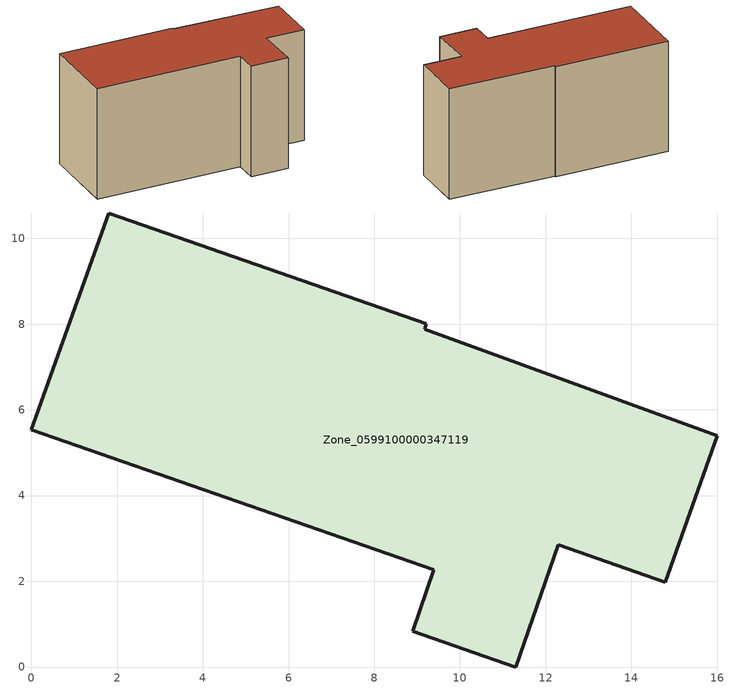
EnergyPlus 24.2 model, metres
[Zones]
Zone_0599100000347119
 floor ground (C_G): 9.17,7.89 16,5.4 14.79,1.98 12.29,2.85 11.3,0 8.89,0.84 9.38,2.27 0,5.54 1.81,10.59 9.22,8.01 z0
 wall outside (C_F): 9.38,2.27 8.89,0.84 11.3,0 12.29,2.85 14.79,1.98 16,5.4 9.17,7.89 9.22,8.01 1.81,10.59 0,5.54 9.38,2.27 z0:7.7
 roof outside (C_R): 9.22,8.01 1.81,10.59 0,5.54 9.38,2.27 8.89,0.84 11.3,0 12.29,2.85 14.79,1.98 16,5.4 9.17,7.89 z7.7
[BUILDING]
Pand.0599100000347119: North Axis=0; Terrain=City; Loads Convergence Tolerance Value=0.04; Temperature Convergence Tolerance Value=0.4; Solar Distribution=FullExterior; Maximum Number of Warmup Days=25; Minimum Number of Warmup Days=1
[Site:Location]
Rotterdam.The.Hague.AP_ZH_NLD Design_Conditions: Latitude=51.96; Longitude=4.45; Time Zone=1; Elevation=-4.5
[SITE:GROUNDTEMPERATURE:BUILDINGSURFACE]
18, 18, 18, 18, 18, 18, 18, 18, 18, 18, 18, 18
[MATERIAL] Thermal Absorptance=0.9; Solar Absorptance=0.7; Visible Absorptance=0.7
Name | Roughness | Thickness | Conductivity | Density | Specific Heat
G.TC.1992-2005 | MediumSmooth | 0.15 | 0.06 | 540 | 1210
F.TC.1992-2005 | Rough | 0.3 | 0.12 | 1920 | 840
R.TC.1992-2005 | MediumRough | 0.2 | 0.08 | 1500 | 1000
[CONSTRUCTION]
C_G: G.TC.1992-2005
C_F: F.TC.1992-2005
C_R: R.TC.1992-2005
[ZONE]
Zone_0599100000347119: Type=1; Multiplier=1; Ceiling Height=Autocalculate; Volume=Autocalculate; Floor Area=autocalculate; Part of Total Floor Area=Yes
[ZONEINFILTRATION:DESIGNFLOWRATE]
Infil_Zone_0599100000347119: Zone or ZoneList or Space or SpaceList=Zone_0599100000347119; Schedule=AlwaysOn; Design Flow Rate Calculation Method=Flow/Area; Flow Rate per Floor Area=0.0015; Constant Term Coefficient=1; Temperature Term Coefficient=0; Velocity Term Coefficient=0; Velocity Squared Term Coefficient=0
[HVACTEMPLATE:ZONE:IDEALLOADSAIRSYSTEM]
Zone_0599100000347119: Maximum Heating Supply Air Temperature=50; Minimum Cooling Supply Air Temperature=13; Maximum Heating Supply Air Humidity Ratio=0.0156; Minimum Cooling Supply Air Humidity Ratio=0.0077; Heating Limit=NoLimit; Cooling Limit=NoLimit; Dehumidification Control Type=ConstantSensibleHeatRatio; Cooling Sensible Heat Ratio=0.7; Dehumidification Setpoint=60; Humidification Control Type=None; Humidification Setpoint=30; Outdoor Air Method=None; Outdoor Air Flow Rate per Person=0.00944; Outdoor Air Flow Rate per Zone Floor Area=0; Outdoor Air Flow Rate per Zone=0; Demand Controlled Ventilation Type=None; Outdoor Air Economizer Type=NoEconomizer; Heat Recovery Type=None; Sensible Heat Recovery Effectiveness=0.7; Latent Heat Recovery Effectiveness=0.65
[ZONECONTROL:THERMOSTAT]
ThermostatControl_Zone_0599100000347119: Zone or ZoneList=Zone_0599100000347119; Control Type Schedule=DualSetpointControlType; Control 1=Thermostat_Zone_0599100000347119; Temperature Difference Between Cutout And Setpoint=0
[THERMOSTATSETPOINT:DUALSETPOINT]
Thermostat_Zone_0599100000347119: Heating Setpoint Temperature Schedule=HeatingSetpoint_Zone_0599100000347119; Cooling Setpoint Temperature Schedule=CoolingSetpoint_Zone_0599100000347119
[SCHEDULE:COMPACT]
HeatingSetpoint_Zone_0599100000347119: Through: 12/31, For: AllDays, Until: 24:00, 21
CoolingSetpoint_Zone_0599100000347119: Through: 12/31, For: AllDays, Until: 24:00, 24
DualSetpointControlType: Through: 12/31, For: AllDays, Until: 24:00, 4
AlwaysOn: Through: 12/31, For: AllDays, Until: 24:00, 1
